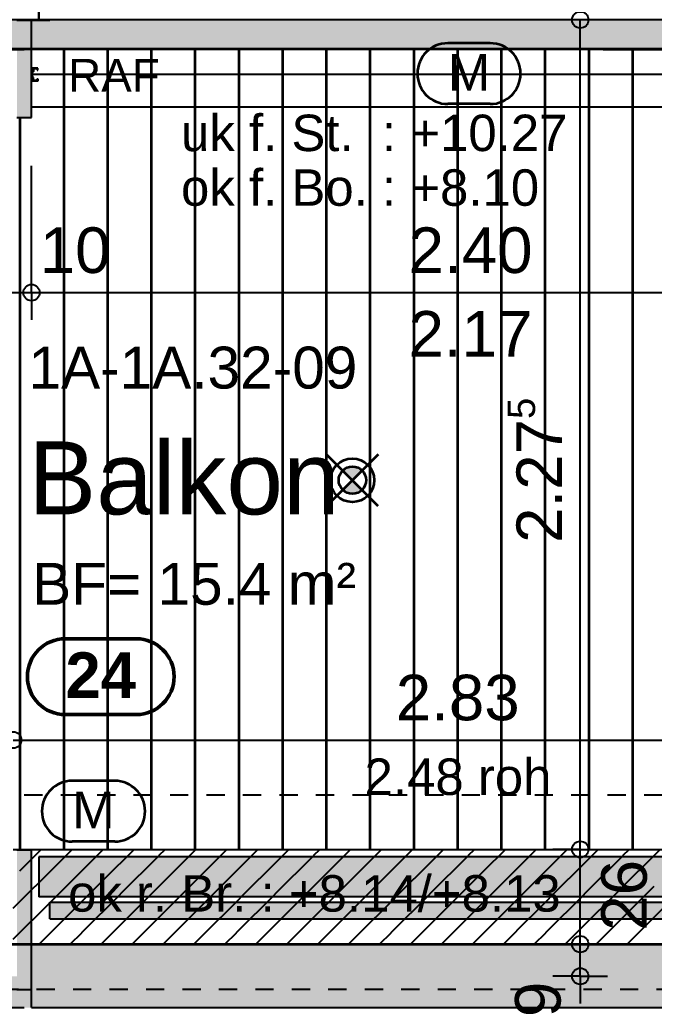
# Model space of a CAD drawing. Header units: centimetres. Extents: x 0.3 to 84.3, y 0.3 to 59.7.
# Drawn here: x 57.61 to 61.09, y 10.81 to 16.26 of the extents above; entities that cross this region are included whole.
import ezdxf

# ---------------------------------------------------------------- set-up
doc = ezdxf.new("R2010")
doc.units = ezdxf.units.CM
for name, pattern in [('AUSGEZOGEN', [0]), ('KURZGESTRICHELT', [0.25, 0.15, -0.1]), ('LINIE_17', [0.05, 0, -0.05]), ('PHANTOM', [63.5, 31.75, -6.35, 6.35, -6.35, 6.35, -6.35]), ('PUNKT', [6.35, 0, -6.35]), ('VERDECKT', [9.525, 6.35, -3.175])]:
    doc.linetypes.add(name, pattern=pattern)
for name, color, linetype, lineweight in [('Allgemein', 7, 'AUSGEZOGEN', 35), ('Ausbau Raeume', 7, 'AUSGEZOGEN', 35), ('Beton Ansicht', 7, 'AUSGEZOGEN', 25), ('Beton verdeckt vorne', 7, 'KURZGESTRICHELT', 25), ('Bodenplatte', 7, 'AUSGEZOGEN', 35), ('Daemmung', 7, 'AUSGEZOGEN', 35), ('Decke', 7, 'AUSGEZOGEN', 35), ('Dichtung', 240, 'AUSGEZOGEN', 25), ('Entwaesserungsb._ Retentionb', 251, 'AUSGEZOGEN', 50), ('Fenster', 7, 'AUSGEZOGEN', 35), ('Holz Fassadenverkleidung', 7, 'AUSGEZOGEN', 35), ('Holzgelaender', 7, 'AUSGEZOGEN', 50), ('Konstruktion oben', 7, 'VERDECKT', 25), ('Raumbezeichnung', 7, 'AUSGEZOGEN', 35), ('Rolladen', 7, 'AUSGEZOGEN', 25), ('Spengler', 7, 'AUSGEZOGEN', 35), ('Text Koten', 7, 'AUSGEZOGEN', 50), ('Text Werkplan Ausfuehrung', 7, 'AUSGEZOGEN', 50), ('Wand Beton bewehrt', 7, 'AUSGEZOGEN', 35), ('Werkplan- Ausfuehrungsmasse', 7, 'AUSGEZOGEN', 25)]:
    doc.layers.add(name, color=color, linetype=linetype, lineweight=lineweight)
doc.layers.add('Elektro Apparate', color=7, linetype='AUSGEZOGEN', lineweight=35, true_color=0x656565)
doc.layers.add('Elektro Text', color=7, linetype='AUSGEZOGEN', lineweight=35, true_color=0x656565)
doc.styles.add('ARIAL', font='ARIAL.TTF')

msp = doc.modelspace()

# ---------------------------------------------------------------- hatches: boundary and pattern name
at = {"layer": 'Allgemein', "linetype": 'AUSGEZOGEN', "lineweight": 25}
msp.add_hatch(color=32, dxfattribs=at).paths.add_polyline_path([(57.596, 11.7057), (57.596, 10.9417), (57.676, 10.9417), (57.676, 11.7057)])
at = {"layer": 'Bodenplatte', "linetype": 'AUSGEZOGEN', "lineweight": 25, "true_color": 0xe0ffe0}
msp.add_hatch(color=254, dxfattribs=at).paths.add_polyline_path([(32.236, 16.2597), (32.236, 16.0997), (63.436, 16.0997), (63.436, 16.2597)])
at = {"layer": 'Daemmung', "linetype": 'AUSGEZOGEN', "lineweight": 25}
msp.add_hatch(color=32, dxfattribs=at).paths.add_polyline_path([(57.676, 15.9397), (57.676, 16.2597), (57.596, 16.2597), (57.596, 15.9397), (57.596, 15.8597), (57.596, 15.8117), (57.596, 15.7637), (57.596, 15.7237), (57.676, 15.7237), (57.676, 15.7637), (57.676, 15.8117), (57.676, 15.8597)])
at = {"layer": 'Elektro Apparate', "linetype": 'AUSGEZOGEN', "lineweight": 35}
h = msp.add_hatch(color=40, dxfattribs=at)
h.paths.add_polyline_path([(59.383, 13.6817), (59.436, 13.7347), (59.489, 13.6817), (59.4828, 13.6761), (59.4527, 13.6616), (59.4193, 13.6616), (59.3892, 13.6761)], flags=16)
h.paths.add_polyline_path([(59.489, 13.7878), (59.436, 13.7347), (59.383, 13.7878), (59.3892, 13.7934), (59.4193, 13.8079), (59.4527, 13.8079), (59.4828, 13.7934)], flags=16)
at = {"layer": 'Holzgelaender', "linetype": 'AUSGEZOGEN', "lineweight": 25, "true_color": 0xe3e3e3}
msp.add_hatch(color=254, dxfattribs=at).paths.add_polyline_path([(57.776, 11.4197), (57.776, 11.3297), (63.616, 11.3297), (63.616, 15.6637), (63.526, 15.6637), (63.526, 11.4197)])
at = {"layer": 'Rolladen', "linetype": 'AUSGEZOGEN', "lineweight": 25, "true_color": 0xf2edfc}
msp.add_hatch(color=7, dxfattribs=at).paths.add_polyline_path([(63.496, 11.4497), (57.716, 11.4497), (57.716, 11.6697), (63.496, 11.6697)], flags=16)
at = {"layer": 'Spengler', "linetype": 'AUSGEZOGEN', "lineweight": 25, "true_color": 0xfafafa}
for points in [[(57.676, 11.1897), (57.676, 10.8417), (64.104, 10.8417), (64.104, 15.7637), (63.756, 15.7637), (63.756, 11.1897)], [(57.596, 11.0137), (56.526, 11.0137), (56.526, 10.9417), (56.446, 10.9417), (56.446, 10.8417), (57.676, 10.8417), (57.676, 10.9417), (57.596, 10.9417)]]:
    msp.add_hatch(color=7, dxfattribs=at).paths.add_polyline_path(points)

# ---------------------------------------------------------------- linework, layer by layer
at = {"layer": 'Allgemein', "color": 7, "linetype": 'AUSGEZOGEN', "lineweight": 25}
for p, q in [((57.676, 11.7057), (57.596, 11.7057)), ((57.676, 11.5897), (57.676, 11.7057)), ((57.676, 10.9417), (57.676, 11.5897)), ((57.596, 10.9417), (57.676, 10.9417))]:
    msp.add_line(p, q, dxfattribs=at)
at = {"layer": 'Ausbau Raeume', "color": 254, "linetype": 'AUSGEZOGEN', "lineweight": 35}
for p, q in [((57.8542, 15.5803), (57.8542, 16.0997)), ((58.0942, 15.5803), (58.0942, 16.0997)), ((58.3342, 15.5803), (58.3342, 16.0997)), ((58.5742, 15.5803), (58.5742, 16.0997)), ((58.8142, 15.5803), (58.8142, 16.0997)), ((59.0542, 15.5803), (59.0542, 16.0997)), ((59.2942, 15.5803), (59.2942, 16.0997)), ((59.5342, 15.5803), (59.5342, 16.0997)), ((59.7742, 15.5803), (59.7742, 16.0997)), ((60.0142, 15.5803), (60.0142, 16.0997)), ((60.2542, 15.5803), (60.2542, 16.0997)), ((60.4942, 15.5803), (60.4942, 16.0997)), ((60.7342, 15.5803), (60.7342, 16.0997)), ((60.9742, 15.5803), (60.9742, 16.0997)), ((57.6142, 15.5803), (57.6142, 15.7237)), ((57.6142, 14.8603), (57.6142, 15.5789)), ((57.8542, 14.8603), (57.8542, 15.5789)), ((58.0942, 14.8603), (58.0942, 15.5789)), ((58.3342, 14.8603), (58.3342, 15.5789)), ((58.5742, 14.8603), (58.5742, 15.5789)), ((58.8142, 14.8603), (58.8142, 15.5789)), ((59.0542, 14.8603), (59.0542, 15.5789)), ((59.2942, 14.8603), (59.2942, 15.5789)), ((59.5342, 14.8603), (59.5342, 15.5789)), ((59.7742, 14.8603), (59.7742, 15.5789)), ((60.0142, 14.8603), (60.0142, 15.5789)), ((60.2542, 14.8603), (60.2542, 15.5789)), ((60.4942, 14.8603), (60.4942, 15.5789)), ((60.7342, 14.8603), (60.7342, 15.5789)), ((60.9742, 14.8603), (60.9742, 15.5789)), ((57.6142, 14.1403), (57.6142, 14.8589)), ((57.8542, 14.1403), (57.8542, 14.8589)), ((58.0942, 14.1403), (58.0942, 14.8589)), ((58.3342, 14.1403), (58.3342, 14.8589)), ((58.5742, 14.1403), (58.5742, 14.8589)), ((58.8142, 14.1403), (58.8142, 14.8589)), ((59.0542, 14.1403), (59.0542, 14.8589)), ((59.2942, 14.1403), (59.2942, 14.8589)), ((59.5342, 14.1403), (59.5342, 14.8589)), ((59.7742, 14.1403), (59.7742, 14.8589)), ((60.0142, 14.1403), (60.0142, 14.8589)), ((60.2542, 14.1403), (60.2542, 14.8589)), ((60.4942, 14.1403), (60.4942, 14.8589)), ((60.7342, 14.1403), (60.7342, 14.8589)), ((60.9742, 14.1403), (60.9742, 14.8589)), ((57.6142, 13.4203), (57.6142, 14.1389)), ((57.8542, 13.4203), (57.8542, 14.1389)), ((58.0942, 13.4203), (58.0942, 14.1389)), ((58.3342, 13.4203), (58.3342, 14.1389)), ((58.5742, 13.4203), (58.5742, 14.1389)), ((58.8142, 13.4203), (58.8142, 14.1389)), ((59.0542, 13.4203), (59.0542, 14.1389)), ((59.2942, 13.4203), (59.2942, 14.1389)), ((59.5342, 13.4203), (59.5342, 14.1389)), ((59.7742, 13.4203), (59.7742, 14.1389)), ((60.0142, 13.4203), (60.0142, 14.1389)), ((60.2542, 13.4203), (60.2542, 14.1389)), ((60.4942, 13.4203), (60.4942, 14.1389)), ((60.7342, 13.4203), (60.7342, 14.1389)), ((60.9742, 13.4203), (60.9742, 14.1389)), ((57.6142, 12.7003), (57.6142, 13.4189)), ((57.8542, 12.7003), (57.8542, 13.4189)), ((58.0942, 12.7003), (58.0942, 13.4189)), ((58.3342, 12.7003), (58.3342, 13.4189)), ((58.5742, 12.7003), (58.5742, 13.4189)), ((58.8142, 12.7003), (58.8142, 13.4189)), ((59.0542, 12.7003), (59.0542, 13.4189)), ((59.2942, 12.7003), (59.2942, 13.4189)), ((59.5342, 12.7003), (59.5342, 13.4189)), ((59.7742, 12.7003), (59.7742, 13.4189)), ((60.0142, 12.7003), (60.0142, 13.4189)), ((60.2542, 12.7003), (60.2542, 13.4189)), ((60.4942, 12.7003), (60.4942, 13.4189)), ((60.7342, 12.7003), (60.7342, 13.4189)), ((60.9742, 12.7003), (60.9742, 13.4189)), ((57.6142, 11.9803), (57.6142, 12.6989)), ((57.8542, 11.9803), (57.8542, 12.6989)), ((58.0942, 11.9803), (58.0942, 12.6989)), ((58.3342, 11.9803), (58.3342, 12.6989)), ((58.5742, 11.9803), (58.5742, 12.6989)), ((58.8142, 11.9803), (58.8142, 12.6989)), ((59.0542, 11.9803), (59.0542, 12.6989)), ((59.2942, 11.9803), (59.2942, 12.6989)), ((59.5342, 11.9803), (59.5342, 12.6989)), ((59.7742, 11.9803), (59.7742, 12.6989)), ((60.0142, 11.9803), (60.0142, 12.6989)), ((60.2542, 11.9803), (60.2542, 12.6989)), ((60.4942, 11.9803), (60.4942, 12.6989)), ((60.7342, 11.9803), (60.7342, 12.6989)), ((60.9742, 11.9803), (60.9742, 12.6989)), ((57.6142, 11.7097), (57.6142, 11.9789)), ((57.8542, 11.7097), (57.8542, 11.9789)), ((58.0942, 11.7097), (58.0942, 11.9789)), ((58.3342, 11.7097), (58.3342, 11.9789)), ((58.5742, 11.7097), (58.5742, 11.9789)), ((58.8142, 11.7097), (58.8142, 11.9789)), ((59.0542, 11.7097), (59.0542, 11.9789)), ((59.2942, 11.7097), (59.2942, 11.9789)), ((59.5342, 11.7097), (59.5342, 11.9789)), ((59.7742, 11.7097), (59.7742, 11.9789)), ((60.0142, 11.7097), (60.0142, 11.9789)), ((60.2542, 11.7097), (60.2542, 11.9789)), ((60.4942, 11.7097), (60.4942, 11.9789)), ((60.7342, 11.7097), (60.7342, 11.9789)), ((60.9742, 11.7097), (60.9742, 11.9789))]:
    msp.add_line(p, q, dxfattribs=at)
at = {"layer": 'Beton Ansicht', "color": 7, "linetype": 'AUSGEZOGEN', "lineweight": 25}
msp.add_line((57.576, 11.7097), (63.236, 11.7097), dxfattribs=at)
at = {"layer": 'Beton verdeckt vorne', "color": 7, "linetype": 'VERDECKT', "lineweight": 25}
msp.add_line((63.756, 11.1897), (57.676, 11.1897), dxfattribs=at)
at = {"layer": 'Bodenplatte', "color": 92, "linetype": 'VERDECKT', "lineweight": 35, "true_color": 0x00c600}
for p, q in [((32.236, 16.0997), (63.436, 16.0997)), ((31.916, 11.1897), (63.756, 11.1897))]:
    msp.add_line(p, q, dxfattribs=at)
at = {"layer": 'Daemmung', "color": 7, "linetype": 'AUSGEZOGEN', "lineweight": 25}
for p, q in [((57.676, 16.2597), (57.596, 16.2597)), ((57.676, 15.9397), (57.676, 16.2597)), ((57.676, 15.8597), (57.676, 15.9397)), ((57.676, 15.8117), (57.676, 15.8597)), ((57.676, 15.7637), (57.676, 15.8117)), ((57.676, 15.7237), (57.676, 15.7637)), ((57.596, 15.7237), (57.676, 15.7237))]:
    msp.add_line(p, q, dxfattribs=at)
at = {"layer": 'Decke', "color": 92, "linetype": 'PHANTOM', "lineweight": 35, "true_color": 0x00c600}
for p, q in [((63.756, 16.0997), (31.916, 16.0997)), ((31.916, 11.1897), (63.756, 11.1897))]:
    msp.add_line(p, q, dxfattribs=at)
at = {"layer": 'Decke', "color": 92, "linetype": 'VERDECKT', "lineweight": 35, "true_color": 0x00c600}
msp.add_line((57.676, 11.1897), (63.756, 11.1897), dxfattribs=at)
at = {"layer": 'Dichtung', "color": 21, "linetype": 'AUSGEZOGEN', "lineweight": 25, "true_color": 0xffa8a8}
for p, q in [((57.6124, 11.5927), (57.7294, 11.7097)), ((57.6972, 11.5078), (57.8991, 11.7097)), ((57.9942, 11.6351), (58.0688, 11.7097)), ((58.079, 11.5503), (58.2385, 11.7097)), ((58.1639, 11.4654), (58.3756, 11.6771)), ((58.376, 11.6776), (58.4082, 11.7097)), ((58.4609, 11.5927), (58.5779, 11.7097)), ((58.5457, 11.5078), (58.7476, 11.7097)), ((58.8427, 11.6351), (58.9173, 11.7097)), ((58.9276, 11.5503), (59.087, 11.7097)), ((59.0124, 11.4654), (59.2241, 11.6771)), ((59.2246, 11.6776), (59.2567, 11.7097)), ((59.3094, 11.5927), (59.4265, 11.7097)), ((59.3943, 11.5078), (59.5962, 11.7097)), ((59.6913, 11.6351), (59.7659, 11.7097)), ((59.7761, 11.5503), (59.9356, 11.7097)), ((59.861, 11.4654), (60.0727, 11.6771)), ((60.0731, 11.6776), (60.1053, 11.7097)), ((60.1579, 11.5927), (60.275, 11.7097)), ((60.2428, 11.5078), (60.4447, 11.7097)), ((60.5398, 11.6351), (60.6144, 11.7097)), ((60.6246, 11.5503), (60.7841, 11.7097)), ((60.7095, 11.4654), (60.9212, 11.6771)), ((60.9216, 11.6776), (60.9538, 11.7097)), ((61.0065, 11.5927), (61.1235, 11.7097)), ((57.7821, 11.423), (57.9938, 11.6347)), ((58.6306, 11.423), (58.8423, 11.6347)), ((59.4791, 11.423), (59.6908, 11.6347)), ((60.3276, 11.423), (60.5394, 11.6347)), ((58.2488, 11.3806), (58.4605, 11.5923)), ((59.0973, 11.3806), (59.309, 11.5923)), ((59.9458, 11.3806), (60.1575, 11.5923)), ((60.7943, 11.3806), (61.006, 11.5923)), ((57.576, 11.3866), (57.6968, 11.5074)), ((57.8669, 11.3381), (58.0786, 11.5498)), ((58.3336, 11.2957), (58.5453, 11.5074)), ((58.7154, 11.3381), (58.9272, 11.5498)), ((59.1821, 11.2957), (59.3938, 11.5074)), ((59.564, 11.3381), (59.7757, 11.5498)), ((60.0307, 11.2957), (60.2424, 11.5074)), ((60.4125, 11.3381), (60.6242, 11.5498)), ((60.8792, 11.2957), (61.0909, 11.5074)), ((57.9518, 11.2533), (58.1635, 11.465)), ((58.8003, 11.2533), (59.012, 11.465)), ((59.6488, 11.2533), (59.8605, 11.465)), ((60.4974, 11.2533), (60.7091, 11.465)), ((57.576, 11.2169), (57.7816, 11.4226)), ((58.4185, 11.2109), (58.6302, 11.4226)), ((59.267, 11.2109), (59.4787, 11.4226)), ((60.1155, 11.2109), (60.3272, 11.4226)), ((60.964, 11.2109), (61.1758, 11.4226)), ((58.0579, 11.1897), (58.2483, 11.3801)), ((58.9065, 11.1897), (59.0969, 11.3801)), ((59.755, 11.1897), (59.9454, 11.3801)), ((60.6035, 11.1897), (60.7939, 11.3801)), ((57.7185, 11.1897), (57.8665, 11.3377)), ((58.2276, 11.1897), (58.3332, 11.2953)), ((58.567, 11.1897), (58.715, 11.3377)), ((59.0762, 11.1897), (59.1817, 11.2953)), ((59.4156, 11.1897), (59.5635, 11.3377)), ((59.9247, 11.1897), (60.0302, 11.2953)), ((60.2641, 11.1897), (60.4121, 11.3377)), ((60.7732, 11.1897), (60.8788, 11.2953)), ((57.8882, 11.1897), (57.9513, 11.2529)), ((58.7367, 11.1897), (58.7999, 11.2529)), ((59.5853, 11.1897), (59.6484, 11.2529)), ((60.4338, 11.1897), (60.4969, 11.2529)), ((58.3973, 11.1897), (58.418, 11.2104)), ((59.2459, 11.1897), (59.2666, 11.2104)), ((60.0944, 11.1897), (60.1151, 11.2104)), ((60.9429, 11.1897), (60.9636, 11.2104))]:
    msp.add_line(p, q, dxfattribs=at)
at = {"layer": 'Elektro Apparate', "color": 40, "linetype": 'AUSGEZOGEN', "lineweight": 35}
for p, q in [((59.5774, 13.8762), (59.2946, 13.5933)), ((59.5774, 13.5933), (59.2946, 13.8762))]:
    msp.add_line(p, q, dxfattribs=at)
for radius in [0.12, 0.075]:
    msp.add_circle((59.436, 13.7347), radius, dxfattribs=at)
at = {"layer": 'Elektro Text', "color": 40, "linetype": 'AUSGEZOGEN', "lineweight": 35}
for p, q in [((60.1921, 16.1317), (59.9593, 16.1317)), ((60.1921, 15.7984), (59.9593, 15.7984)), ((58.1321, 12.0857), (57.8993, 12.0857)), ((58.1321, 11.7524), (57.8993, 11.7524))]:
    msp.add_line(p, q, dxfattribs=at)
for centre, start, end in [((59.9593, 15.9651), 90, 270), ((60.1921, 15.9651), 270, 90), ((57.8993, 11.9191), 90, 270), ((58.1321, 11.9191), 270, 90)]:
    msp.add_arc(centre, 0.1667, start, end, dxfattribs=at)
at = {"layer": 'Entwaesserungsb._ Retentionb', "color": 7, "linetype": 'LINIE_17', "lineweight": 25}
msp.add_line((32.436, 12.0097), (63.236, 12.0097), dxfattribs=at)
at = {"layer": 'Fenster', "color": 7, "linetype": 'AUSGEZOGEN', "lineweight": 25}
for points in [[(57.716, 16.2597), (57.496, 16.2597), (57.496, 16.3997), (57.716, 16.3997), (57.716, 16.2597)], [(62.436, 16.2597), (57.716, 16.2597), (57.716, 16.3997), (62.436, 16.3997), (62.436, 16.2597)]]:
    msp.add_lwpolyline(points, dxfattribs=at)
at = {"layer": 'Holz Fassadenverkleidung', "color": 7, "linetype": 'LINIE_17', "lineweight": 25}
msp.add_line((64.004, 10.9417), (31.668, 10.9417), dxfattribs=at)
at = {"layer": 'Holzgelaender', "color": 7, "linetype": 'AUSGEZOGEN', "lineweight": 25}
for p, q in [((57.776, 11.3297), (57.776, 11.4197)), ((57.776, 11.4197), (63.526, 11.4197)), ((57.776, 11.3297), (63.616, 11.3297))]:
    msp.add_line(p, q, dxfattribs=at)
at = {"layer": 'Konstruktion oben', "color": 7, "linetype": 'PUNKT', "lineweight": 35}
for p, q in [((63.708, 11.2377), (57.676, 11.2377)), ((64.004, 10.9417), (31.668, 10.9417))]:
    msp.add_line(p, q, dxfattribs=at)
at = {"layer": 'Rolladen', "color": 7, "linetype": 'AUSGEZOGEN', "lineweight": 25}
for p, q in [((57.677, 15.9917), (57.677, 15.9957)), ((57.711, 15.9957), (57.677, 15.9957)), ((57.683, 15.9917), (57.677, 15.9917)), ((57.683, 15.9917), (57.683, 15.9777)), ((57.687, 15.9917), (57.687, 15.9761)), ((57.707, 15.9917), (57.687, 15.9917)), ((57.707, 15.9917), (57.707, 15.9837)), ((57.707, 15.9837), (57.711, 15.9837)), ((57.711, 15.9837), (57.711, 15.9957)), ((57.683, 15.9777), (57.676, 15.9707)), ((57.676, 15.9487), (57.676, 15.9707)), ((57.676, 15.9547), (57.676, 15.9647)), ((57.676, 15.9537), (57.676, 15.9547)), ((57.683, 15.9417), (57.676, 15.9487)), ((57.683, 15.9277), (57.677, 15.9277)), ((57.677, 15.9237), (57.677, 15.9277)), ((57.687, 15.9761), (57.68, 15.9691)), ((57.68, 15.9691), (57.68, 15.9504)), ((57.687, 15.9434), (57.68, 15.9504)), ((57.683, 15.9277), (57.683, 15.9417)), ((57.687, 15.9277), (57.687, 15.9434)), ((57.707, 15.9277), (57.687, 15.9277)), ((57.707, 15.9357), (57.711, 15.9357)), ((57.707, 15.9277), (57.707, 15.9357)), ((57.711, 15.9357), (57.711, 15.9237)), ((57.711, 15.9237), (57.677, 15.9237))]:
    msp.add_line(p, q, dxfattribs=at)
at = {"layer": 'Rolladen', "color": 7, "linetype": 'PHANTOM', "lineweight": 25}
for p, q in [((62.476, 15.9597), (57.676, 15.9597)), ((57.676, 15.7837), (62.476, 15.7837))]:
    msp.add_line(p, q, dxfattribs=at)
at = {"layer": 'Rolladen', "color": 202, "linetype": 'PHANTOM', "lineweight": 25}
for p, q in [((57.716, 11.6697), (57.716, 11.4497)), ((63.496, 11.6697), (57.716, 11.6697)), ((63.496, 11.4497), (57.716, 11.4497))]:
    msp.add_line(p, q, dxfattribs=at)
at = {"layer": 'Spengler', "color": 7, "linetype": 'AUSGEZOGEN', "lineweight": 25}
for p, q in [((57.676, 11.1897), (63.756, 11.1897)), ((57.676, 10.8417), (57.676, 10.9417)), ((56.486, 10.8417), (57.636, 10.8417)), ((57.676, 10.8417), (64.104, 10.8417))]:
    msp.add_line(p, q, dxfattribs=at)
at = {"layer": 'Text Werkplan Ausfuehrung', "color": 240, "linetype": 'AUSGEZOGEN', "lineweight": 50}
for p, q in [((58.2498, 12.8656), (57.8614, 12.8656)), ((58.2498, 12.4489), (57.8614, 12.4489))]:
    msp.add_line(p, q, dxfattribs=at)
for centre, start, end in [((57.8614, 12.6572), 90, 270), ((58.2498, 12.6572), 270, 90)]:
    msp.add_arc(centre, 0.2083, start, end, dxfattribs=at)
at = {"layer": 'Wand Beton bewehrt', "color": 180, "linetype": 'PUNKT', "lineweight": 35}
for p, q in [((57.596, 16.2597), (57.676, 16.2597)), ((57.676, 16.2597), (62.476, 16.2597))]:
    msp.add_line(p, q, dxfattribs=at)
at = {"layer": 'Werkplan- Ausfuehrungsmasse', "color": 7, "linetype": 'AUSGEZOGEN', "lineweight": 25}
for p, q in [((60.686, 11.7097), (60.686, 16.2597)), ((57.676, 14.7637), (57.676, 14.9137)), ((57.476, 14.7637), (57.676, 14.7637)), ((57.676, 14.7637), (57.676, 14.6137)), ((57.676, 14.7637), (62.476, 14.7637)), ((57.576, 12.3097), (63.236, 12.3097)), ((60.686, 11.7097), (60.536, 11.7097)), ((60.686, 11.7097), (60.836, 11.7097)), ((60.686, 11.7097), (60.686, 11.7097)), ((60.686, 11.1897), (60.686, 11.7097)), ((60.686, 11.1897), (60.536, 11.1897)), ((60.686, 11.1897), (60.836, 11.1897)), ((60.686, 11.1897), (60.686, 11.1897)), ((60.686, 11.0137), (60.686, 11.1897)), ((60.686, 11.0137), (60.536, 11.0137)), ((60.686, 11.0137), (60.836, 11.0137)), ((60.686, 11.0137), (60.686, 11.0137)), ((60.686, 11.0137), (60.686, 10.8637))]:
    msp.add_line(p, q, dxfattribs=at)
msp.add_lwpolyline([(57.676, 14.7637), (57.676, 14.8262), (57.676, 14.8262), (57.676, 14.8262), (57.676, 14.8262), (57.676, 14.8262), (57.676, 14.8262), (57.676, 14.8262), (57.676, 14.8262), (57.676, 14.8262), (57.676, 14.8262), (57.676, 14.8262), (57.676, 14.8262), (57.676, 15.4597)], dxfattribs=at)
for centre in [(60.686, 16.2597), (57.676, 14.7637), (57.576, 12.3097), (60.686, 11.7097), (60.686, 11.1897), (60.686, 11.0137)]:
    msp.add_circle(centre, 0.045, dxfattribs=at)

# ---------------------------------------------------------------- texts
at = {"layer": 'Elektro Text', "color": 40, "linetype": 'AUSGEZOGEN', "lineweight": 35, "char_height": 0.2, "width": 0.1, "attachment_point": 7, "style": 'ARIAL'}
for insert in [(59.9593, 15.8717), (57.8993, 11.8257)]:
    msp.add_mtext('M', dxfattribs=dict(at, insert=insert))
at = {"layer": 'Raumbezeichnung', "color": 7, "linetype": 'AUSGEZOGEN', "lineweight": 50, "char_height": 0.23, "width": 0.115, "attachment_point": 7, "style": 'ARIAL'}
for s, insert in [('1A-1A.32-09', (57.6595, 14.2342)), ('BF=\\~15.4\\~m²', (57.6795, 13.0483))]:
    msp.add_mtext(s, dxfattribs=dict(at, insert=insert))
at = {"layer": 'Raumbezeichnung', "color": 7, "linetype": 'AUSGEZOGEN', "lineweight": 35, "insert": (57.658, 13.5416), "char_height": 0.4, "width": 0.2, "attachment_point": 7, "style": 'ARIAL'}
msp.add_mtext('Balkon', dxfattribs=at)
at = {"layer": 'Text Koten', "color": 7, "linetype": 'AUSGEZOGEN', "lineweight": 35, "char_height": 0.2, "width": 0.1, "attachment_point": 7, "style": 'ARIAL'}
for s, insert in [('uk\\~f.\\~St.\\~\\~:\\~+10.27', (58.496, 15.5371)), ('ok\\~f.\\~Bo.\\~:\\~+8.10', (58.496, 15.2371)), ('ok\\~r.\\~Br.\\~:\\~+8.14/+8.13', (57.8766, 11.3654))]:
    msp.add_mtext(s, dxfattribs=dict(at, insert=insert))
at = {"layer": 'Text Werkplan Ausfuehrung', "color": 7, "linetype": 'AUSGEZOGEN', "lineweight": 35, "insert": (57.8766, 15.8657), "char_height": 0.18, "width": 0.09, "attachment_point": 7, "style": 'ARIAL'}
msp.add_mtext('RAF', dxfattribs=at)
at = {"layer": 'Text Werkplan Ausfuehrung', "color": 240, "linetype": 'AUSGEZOGEN', "lineweight": 50, "insert": (57.8614, 12.5406), "char_height": 0.25, "width": 0.125, "attachment_point": 7, "style": 'ARIAL'}
msp.add_mtext('\\fArial|i0|b1|c0|p0;24', dxfattribs=at)
at = {"layer": 'Werkplan- Ausfuehrungsmasse', "color": 7, "linetype": 'AUSGEZOGEN', "lineweight": 50, "char_height": 0.25, "width": 0.125, "attachment_point": 7, "style": 'ARIAL'}
for s, insert in [('10', (57.721, 14.868)), ('2.40', (59.7445, 14.868)), ('2.17', (59.7441, 14.4127)), ('2.83', (59.6741, 12.4142))]:
    msp.add_mtext(s, dxfattribs=dict(at, insert=insert))
at = {"layer": 'Werkplan- Ausfuehrungsmasse', "color": 7, "linetype": 'AUSGEZOGEN', "lineweight": 50, "attachment_point": 7, "rotation": 90, "style": 'ARIAL'}
for s, insert, char_height, width in [('5', (60.4402, 14.0705), 0.15, 0.075), ('2.27', (60.586, 13.3908), 0.25, 0.125), ('26', (61.0544, 11.2635), 0.25, 0.125), ('9', (60.5817, 10.7898), 0.25, 0.125)]:
    msp.add_mtext(s, dxfattribs=dict(at, insert=insert, char_height=char_height, width=width))
at = {"layer": 'Werkplan- Ausfuehrungsmasse', "color": 7, "linetype": 'AUSGEZOGEN', "lineweight": 35, "insert": (59.5029, 12.0055), "char_height": 0.2, "width": 0.1, "attachment_point": 7, "style": 'ARIAL'}
msp.add_mtext('2.48\\~roh', dxfattribs=at)

doc.saveas('drawing.dxf')
